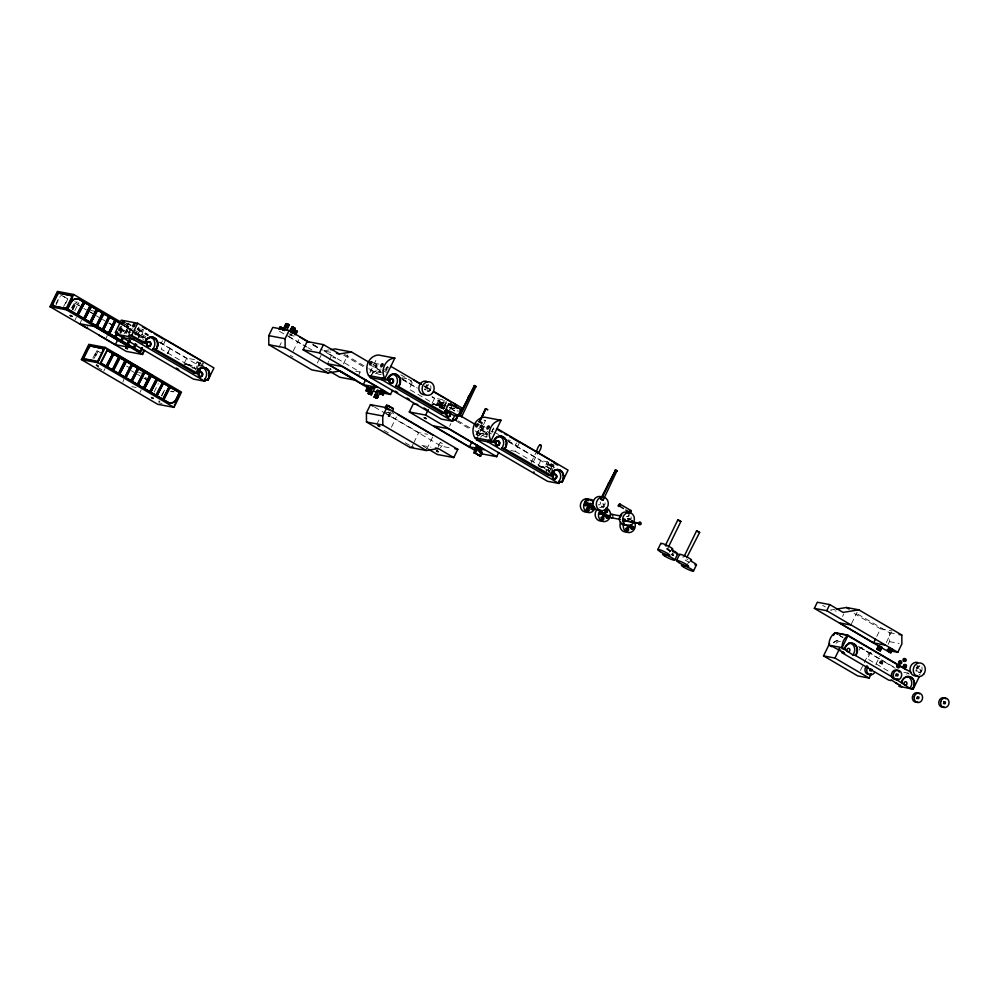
<?xml version="1.0" encoding="UTF-8"?>
<svg xmlns="http://www.w3.org/2000/svg" width="999" height="999" viewBox="0 0 999 999"><rect width="100%" height="100%" fill="white"/><g stroke="black" fill="none" stroke-linecap="round" stroke-linejoin="round"><path stroke-width="0.75" stroke-dasharray="5 3.75" d="M443.768 407.942L444.418 408.466L443.968 407.854M485.089 427.322L482.48 425.799L480.544 429.77L482.167 430.082L484.115 426.098M56.081 303.708L59.815 296.041M55.944 305.082L60.302 296.129M63.599 306.468L67.82 298.888L64.086 306.568M71.566 307.879L74.563 302.834L72.053 307.979M72.615 308.491L75.125 303.359L80.769 306.468M72.477 309.877L75.612 303.459M72.902 309.94L76.973 301.611M74.763 310.839L78.834 302.497M75.075 319.842L76.324 317.27M80.232 322.852L81.481 320.292M92.82 358.117L97.065 350.512L93.307 358.216M93.869 358.741L98.114 351.124L94.356 358.828M106.119 338.024L107.38 335.452M118.319 330.432L120.205 326.573M118.881 330.956L122.015 324.538M119.38 331.044L121.878 325.911M119.917 332.617L123.064 326.173M119.78 334.003L123.551 326.261M120.979 333.179L122.228 330.619L131.044 332.28M103.784 371.141L105.032 368.581M126.448 327.56L128.384 323.589L130.02 323.901L128.072 327.872L126.448 327.56L144.768 338.286M124.038 333.978L127.66 327.647L125.162 332.779M125.724 333.304L128.721 328.259L126.211 333.404M128.696 332.792L131.219 327.622M129.196 332.879L131.081 329.008M138.299 328.134L137.55 329.658L139.186 329.97L139.935 328.446A1.723 0.799 -59.6 0 1 138.112 329.645A1.723 0.799 -59.6 0 1 139.061 327.098M143.169 329.633C141.958 342.108 133.766 334.103 142.283 329.158M138.337 337.4L140.085 334.915L138.836 337.487M123.664 379.483L122.902 382.142M162.4 340.796L161.101 343.456L162.737 343.756L164.673 339.785M139.997 392.345L141.246 389.785M165.659 339.972L161.176 349.138L195.642 369.318M167.12 353.621L170.13 348.551L167.607 353.721M154.183 392.033L158.242 383.691M161.626 395.654L163.536 391.733M161.776 395.954L165.172 389.011M184.191 363.399L186.738 358.154L195.567 359.815M194.018 367.794L195.841 368.718L193.981 367.819L197.253 361.388M194.98 370.292L198.851 362.162M198.539 363.936L199.962 363.199L198.539 363.936L200.037 364.423L198.401 367.782M196.603 369.293L199.063 364.235M198.888 366.171L200.799 362.237M201.298 365.334L202.56 362.749M202.372 365.347L203.546 362.937M279.058 347.177L282.18 340.784M293.144 351.223L298.751 339.722M317.345 363.024L318.594 360.464M319.218 359.178L321.091 355.344M327.472 363.748L328.721 361.188M329.345 359.915L333.092 352.235M328.921 372.19L330.794 368.344M343.419 363.961L347.789 355.007M358.142 376.198L360.152 372.065L323.963 350.874M369.842 372.777L377.172 357.767M376.735 424.45L379.845 418.057M388.012 415.946L389.498 412.899L388.186 412.125L391.133 413.199L389.647 416.258L388.536 416.258L390.172 416.571L391.845 413.124M388.536 416.258L390.771 411.675M412.275 382.605L409.078 389.16L443.544 409.34M391.433 427.222L396.416 416.995M432.08 403.409L434.64 398.176L444.93 400.112M411.9 446.678L413.149 444.118M413.761 442.844L418.756 432.617L427.572 434.278M436.85 403.858L438.486 400.487L439.797 400.736L442.957 402.585L441.308 405.944L436.85 403.858L441.308 405.944M438.149 404.096L439.797 400.736M439.11 406.905L442.395 400.187L444.355 400.549L441.071 407.28L439.11 406.905L443.169 408.516L446.453 401.785L442.395 400.187M440.796 403.958A1.374 0.637 -59.6 0 1 440.084 406.056A1.374 0.637 -59.6 0 1 439.26 405.294A1.374 0.637 -59.6 0 1 440.796 403.958L441.583 404.42A1.374 0.637 -59.6 0 1 440.871 406.518A1.374 0.637 -59.6 0 1 440.047 405.756L441.645 402.335L438.486 400.487M441.208 408.141L444.493 401.411M443.544 408.953L445.529 404.87L432.13 397.028M426.598 449.45L432.829 436.675M450.337 409.253L451.648 406.556M438.499 446.753C438.636 439.685 445.816 443.169 440.359 447.652M449.625 426.148L450.874 423.588M476.036 434.965L480.681 425.462L482.48 425.799M476.773 434.715L483.903 419.992L484.702 420.242L485.452 420.741L478.296 435.414L476.785 434.652L478.296 435.414M485.926 437.637L487.287 434.852M493.581 427.897L491.645 431.868L493.281 432.18M516.483 443.007L515.197 445.654L516.833 445.966L518.768 441.995M510.864 450.512L515.272 451.348L519.742 442.17M531.206 462.45L535.839 452.947M533.416 461.838L536.713 455.057M538.274 465.596L540.834 460.352L550.312 462.674L549.575 464.198L547.939 463.886L548.688 462.362M549.575 464.198L553.521 466.508L552.022 469.567L545.129 466.171L547.365 461.588M545.129 466.171L546.765 466.483L549 461.9L550.312 462.674M549.438 470.829C545.117 469.143 553.334 466.57 549.925 470.929M553.059 464.498C552.772 468.581 548.414 463.336 551.923 463.798M550.399 469.255L551.885 466.196L554.133 466.633L552.634 466.133L553.071 465.222L551.698 464.41M549.075 472.49L551.723 467.057L554.695 467.619M553.608 466.321L554.058 465.397L552.684 464.597M551.698 470.991L554.258 465.746M669.143 552.31L670.629 550.312M671.74 554.82L672.739 552.784M672.464 555.719L673.051 553.284M687.387 564.31L689.372 561.288M842.544 616.47L843.793 613.91M851.485 623.738L857.105 612.237M859.14 650.124L860.426 647.502L866.133 648.576M876.76 636.5L880.494 628.833L891.932 630.993M860.414 670.466L869.08 652.697L874.787 653.771M870.579 652.285L867.382 658.828L889.747 671.927M886.325 642.494L891.308 632.267M875.848 664.422L879.844 656.218M888.111 644.405L889.46 641.62L889.397 632.667L855.806 612.999M143.381 329.895L142.707 329.682M138.436 335.389L140.297 336.288M198.963 362.3L198.252 362.113M442.37 443.531L440.534 442.682M485.452 420.741L483.928 420.042M550.461 465.134L552.31 466.034M548.076 470.029L549.825 470.791M672.052 555.319L673.251 555.631M329.133 349.9L323.102 350.886L333.491 352.847M834.952 609.353L830.656 610.052L836.175 611.101M550.786 469.118L548.963 468.194M906.518 674.15L906.193 674.088M289.71 335.227L294.118 336.051M374.488 363.274L378.933 364.111M90.847 310.502L93.794 311.051M332.842 357.567L335.789 358.117L323.851 351.136M370.13 370.641L383.354 373.139M401.785 377.772L407.667 378.883M381.094 374.637L378.122 374.076L368.718 368.569M355.694 371.228L360.152 372.065M426.423 385.452L427.235 385.602M425.237 386.251L426.873 386.563A1.723 1.498 -79.3 0 1 427.572 389.373A1.723 1.498 -79.3 0 1 425.037 388.773A1.723 1.498 -79.3 0 1 426.873 386.563M331.256 369.293L323.838 367.894L329.158 371.004M132.517 332.567L136.925 333.391L121.828 324.55M428.459 388.511A1.374 1.199 -79.3 0 1 429.008 390.771A1.374 1.199 -79.3 0 1 426.985 390.284A1.374 1.199 -79.3 0 1 428.459 388.511L429.27 388.673A1.374 1.199 -79.3 0 1 429.832 390.921A1.374 1.199 -79.3 0 1 427.797 390.434A1.374 1.199 -79.3 0 1 429.27 388.673M136.351 334.428L139.123 334.952M141.134 335.539L146.329 338.773M426.111 389.91L424.488 389.61A1.723 1.498 -79.3 0 0 426.373 387.837A1.723 1.498 -79.3 0 0 424.463 386.301M427.847 391.196L428.671 391.346M138.174 336.938L145.592 338.336M438.823 401.785A1.374 1.199 -79.3 0 1 439.385 404.033A1.374 1.199 -79.3 0 1 437.35 403.559A1.374 1.199 -79.3 0 1 438.823 401.785L439.473 401.91A1.374 1.199 -79.3 0 1 440.035 404.158A1.374 1.199 -79.3 0 1 438.012 403.683A1.374 1.199 -79.3 0 1 439.473 401.91M440.784 402.16A1.374 1.199 -79.3 0 1 441.346 404.408A1.374 1.199 -79.3 0 1 439.31 403.921A1.374 1.199 -79.3 0 1 440.784 402.16L447.677 403.459M446.041 403.321L444.493 405.032L447.04 406.281M438.211 404.47L438.873 404.595M440.172 404.832L445.691 405.881M436.001 404.757L438.786 405.282M453.721 408.291L455.032 408.541M203.571 365.971L197.64 364.86L169.63 348.464M188.112 364.747L190.884 365.272M384.278 411.913L393.743 413.698M485.164 433.554L487.949 434.078M476.323 432.829L486.613 434.765M507.667 439.897L510.364 440.409M487.287 436.813L484.315 436.263L472.465 429.32M138.636 372.565L141.583 373.127M171.216 391.171L174.126 391.72M170.554 391.358L173.464 391.908M131.781 386.638L136.189 387.462M448.913 447.652L441.483 446.253L386.526 414.073M542.207 466.945L544.979 467.47M422.028 445.467L430.944 447.152M548.126 471.753L551.061 472.302M159.153 402.922L162.05 403.471M602.609 503.846A1.374 1.199 -79.3 0 1 603.171 506.106A1.374 1.199 -79.3 0 1 601.148 505.619A1.374 1.199 -79.3 0 1 602.609 503.846L603.433 504.008A1.374 1.199 -79.3 0 1 603.983 506.256A1.374 1.199 -79.3 0 1 601.96 505.769A1.374 1.199 -79.3 0 1 603.433 504.008M602.01 506.53L602.822 506.68M627.384 516.595L626.735 516.471A1.723 1.498 -79.3 0 0 628.621 514.697M889.397 632.667L894.917 633.703M889.46 641.62L899.112 643.443M917.594 666.645L918.406 666.808M918.044 667.769A1.723 1.498 -79.3 0 0 916.208 669.979A1.723 1.498 -79.3 0 0 918.743 670.579A1.723 1.498 -79.3 0 0 918.044 667.769L916.408 667.457A1.723 1.498 -79.3 0 1 917.432 669.692A1.723 1.498 -79.3 0 1 915.284 670.666M919.617 669.717A1.374 1.199 -79.3 0 1 920.179 671.965A1.374 1.199 -79.3 0 1 918.156 671.49A1.374 1.199 -79.3 0 1 919.617 669.717L920.441 669.867A1.374 1.199 -79.3 0 1 921.003 672.127A1.374 1.199 -79.3 0 1 918.968 671.64A1.374 1.199 -79.3 0 1 920.441 669.867M915.646 670.804L917.282 671.116M919.018 672.402L919.829 672.552M903.845 672.302L909.252 673.326M458.354 411.201L457.255 410.789M451.186 407.13L451.698 407.08M452.535 409.59L451.748 409.528M454.32 410.889L453.209 410.439M670.704 551.336L668.169 549.85L670.466 550.786M668.044 548.663L666.845 548.351L667.956 549.138M668.756 549.525L669.53 549.438M452.01 408.067C448.476 406.618 454.495 410.027 452.622 408.391M671.89 554.02L673.788 555.207L671.79 554.507M453.309 409.927L454.77 410.839M142.47 329.57L141.596 329.033M551.86 464.085L551.223 463.661M854.182 613.423L880.494 628.833M822.652 605.369L825.324 606.93M424.325 385.976L431.031 389.897M424.15 386.201L430.781 390.085M400.836 374.812L411.301 380.944A1.374 0.637 -59.6 0 1 410.601 383.042A1.374 0.637 -59.6 0 1 409.777 382.292A1.374 0.637 -59.6 0 1 411.301 380.944M907.554 673.164L909.14 674.088M494.58 432.23L498.501 434.528M547.939 463.886L551.885 466.196M401.96 378.646L409.815 383.241M507.667 440.596L516.833 445.966M401.498 378.771L417.407 388.087M431.993 396.615L434.64 398.176M507.704 440.959L540.834 460.352M860.426 647.502L880.156 659.053M881.468 659.827L894.629 667.532M840.134 635.751L842.756 637.287M858.553 646.528L869.08 652.697M371.616 361.7L378.509 365.622M402.634 379.757L417.382 388.386M477.809 423.888L484.702 427.809M508.653 441.82L551.723 467.057M839.023 635.289L843.044 637.649M859.128 647.065L883.266 661.201M884.602 661.987L895.329 668.269M384.465 369.63L387.088 371.166M443.681 405.644A1.374 0.637 -59.6 0 1 442.982 407.754A1.374 0.637 -59.6 0 1 442.157 406.993A1.374 0.637 -59.6 0 1 443.681 405.644L446.191 407.105M372.977 364.573L381.031 369.293M382.367 370.08L386.401 372.44M479.57 426.998L491.421 433.941M546.765 466.483L552.022 469.567M375.187 367.382L383.042 371.978M482.167 430.082L487.412 433.141M369.905 364.685L380.844 371.079M478.658 428.371L487.037 433.266M480.544 429.77L487.075 433.603M439.298 406.256L440.084 406.718M441.071 407.28L443.169 408.516M515.272 451.348L549.737 471.528M344.568 354.42L367.382 367.782M457.967 420.829L471.141 428.546M343.619 355.12L367.47 369.081M456.443 421.178L471.016 429.72M313.236 344.593L322.615 350.087M313.249 344.93L318.556 348.027M312.45 344.655L319.106 348.551M290.247 334.041L291.82 334.965L288.611 333.741M287.949 335.939L306.506 346.815M307.829 347.59L311.813 349.912M279.47 331.306L287.512 336.014M288.861 336.8L306.281 347.003M290.372 355.444L293.019 356.993M385.614 413.211L418.756 432.617M374.463 407.005L385.189 413.286M423.314 446.228L427.172 448.489M384.066 430.382L389.36 433.491M405.269 442.794L410.577 445.904M199.962 363.199L197.602 362.212L198.988 363.012M137.862 328.496L148.339 334.628M128.384 323.589L130.994 325.125M137.537 328.958L148.339 335.327M160.115 342.232L162.737 343.756M160.227 342.632L186.738 358.154M126.935 323.276L131.194 325.749M158.754 341.895L170.13 348.551M123.676 321.678L128.933 324.75A1.723 0.799 -59.6 0 1 128.059 327.385A1.723 0.799 -59.6 0 1 127.023 326.436A1.723 0.799 -59.6 0 1 128.933 324.75M137.138 329.433L148.014 335.789M123.564 323.264L128.821 326.348M124.613 324.288L132.642 328.996M133.978 329.77L146.029 336.825M122.502 324.625L131.294 329.77M134.927 331.905L146.816 338.861M124.6 326.049L127.173 327.56M128.222 328.172L130.807 329.682M134.44 331.805L139.598 334.827M74.813 301.611L80.17 304.745M120.33 328.259L129.695 333.753M63.224 296.204L67.82 298.888M90.41 311.988L95.717 315.097M109.241 323.152L111.826 324.663M119.58 329.071L124.238 331.93L118.594 328.821M60.44 294.767L67.333 298.801M75.125 303.359L78.996 305.632M83.916 308.504L86.488 310.015M90.122 312.15L92.707 313.649M96.329 315.784L98.913 317.295M102.547 319.418L105.12 320.929M108.754 323.052L111.326 324.563M126.561 366.084L130.544 368.406M145.392 377.435L149.35 379.757M144.168 378.097L146.741 379.608M97.627 351.036L102.785 354.058M131.256 370.729L133.841 372.24M137.462 374.363L140.047 375.874M143.681 377.997L146.254 379.508M98.064 367.607L101.935 369.867M449.538 409.078A1.374 0.637 -59.6 0 1 449.662 409.715M431.343 405.169A7.567 6.618 -79.3 0 1 440.272 408.067M371.728 374.5A7.567 6.618 -79.3 0 1 380.956 371.865M371.653 374.613A7.218 6.319 -79.3 0 1 380.457 372.103M375.524 373.663A7.218 6.319 -79.3 0 1 380.119 371.616M435.502 405.232A7.218 6.319 -79.3 0 1 442.457 408.691M450.212 407.442A7.218 6.319 -79.3 0 1 452.959 409.353M452.997 407.967A7.218 6.319 -79.3 0 1 454.483 408.703M449.712 407.917A7.218 6.319 -79.3 0 1 451.361 407.704M449.325 407.517A7.567 6.618 -79.3 0 1 451.061 407.292M432.729 404.72A7.218 6.319 -79.3 0 1 439.672 408.166M440.047 405.756A1.374 0.637 -59.6 0 1 441.583 404.42M836.038 643.331A7.218 6.319 -79.3 0 1 840.634 641.283M833.591 642.869A7.218 6.319 -79.3 0 1 839.822 641.096M833.391 642.619A7.567 6.618 -79.3 0 1 839.909 640.759M600.074 501.985A1.723 1.498 -79.3 0 1 598.276 504.795M605.069 502.872A6.881 6.019 -79.3 0 1 604.87 504.657M604.283 506.343A6.881 6.019 -79.3 0 1 603.334 507.817M629.008 519.055A6.881 6.019 -79.3 0 0 627.547 518.469L630.806 519.08A6.881 6.019 -79.3 0 0 627.684 519.28M627.459 519.405A1.723 1.498 -79.3 0 1 629.845 519.605M629.22 514.385A1.723 1.498 -79.3 0 1 627.022 516.446M628.109 519.53A1.723 1.498 -79.3 0 1 630.244 519.393M631.006 516.845A6.706 5.869 -79.3 0 1 631.056 519.443M599.6 507.679A6.881 6.019 -79.3 0 1 602.734 507.48M683.179 557.192A6.706 0.962 26 0 1 682.642 556.893M689.447 562.587A6.706 0.962 26 0 1 685.639 559.065M686.912 559.452A6.706 0.962 26 0 1 687.936 559.827M670.704 551.61A6.706 0.962 26 0 1 665.646 548.189M667.282 548.189A6.706 0.962 26 0 1 668.169 548.476M387.25 366.908A1.723 0.799 -59.6 0 1 387.824 368.456M387.063 369.493A1.723 0.799 -59.6 0 1 385.901 369.28A1.723 0.799 -59.6 0 1 386.963 367.12M387.05 369.255A1.374 0.637 -59.6 0 1 386.151 368.806A1.374 0.637 -59.6 0 1 387.412 367.095A1.374 0.637 -59.6 0 1 387.662 368.431M449.65 407.58A7.567 6.618 -79.3 0 1 451.386 407.355M372.54 372.889A7.567 6.618 -79.3 0 1 380.631 371.803M432.667 404.383A7.567 6.618 -79.3 0 1 439.947 408.004M540.134 468.119A7.218 6.319 -79.3 0 1 548.651 470.879M540.571 466.683A7.218 6.319 -79.3 0 1 544.942 468.856M480.631 437.325A7.218 6.319 -79.3 0 1 486.313 433.803M539.185 466.633A7.567 6.618 -79.3 0 1 546.478 470.254M478.946 435.327A7.218 6.319 -79.3 0 1 486.663 434.29M479.07 435.139A7.567 6.618 -79.3 0 1 487.15 434.053M477.597 436.625A7.567 6.618 -79.3 0 1 486.825 433.991M538.861 466.57A7.567 6.618 -79.3 0 1 546.715 472.015M493.256 431.68A1.723 0.799 -59.6 0 1 492.107 431.468A1.723 0.799 -59.6 0 1 493.156 429.308A1.723 0.799 -59.6 0 1 494.318 429.52M185.09 364.423A7.567 6.618 -79.3 0 1 192.382 368.044M184.765 364.36A7.567 6.618 -79.3 0 1 192.045 367.982M135.065 333.878A7.567 6.618 -79.3 0 1 140.622 337.737M134.74 333.816A7.567 6.618 -79.3 0 1 140.285 337.674M184.827 364.697A7.218 6.319 -79.3 0 1 191.783 368.156M187.6 365.222A7.218 6.319 -79.3 0 1 194.555 368.681M135.839 334.915A7.218 6.319 -79.3 0 1 143.332 340.11M134.715 334.166A7.218 6.319 -79.3 0 1 140.022 337.837M159.59 402.085A2.06 0.949 -59.6 0 1 159.852 401.361L159.066 400.899A2.06 0.949 -59.6 0 0 158.729 402.06M164.123 390.834A2.06 0.949 -59.6 0 1 164.798 390.234M430.694 385.789A6.881 6.019 -79.3 0 1 429.17 392.482M427.784 384.727A1.374 1.199 -79.3 0 1 425.874 385.127M428.708 384.54A1.374 1.199 -79.3 0 1 426.373 384.69M921.865 666.982A6.881 6.019 -79.3 0 1 921.29 672.215M920.341 673.688A6.881 6.019 -79.3 0 1 919.092 674.862M919.068 665.584A1.374 1.199 -79.3 0 1 916.732 665.734M919.879 665.746A1.374 1.199 -79.3 0 1 917.494 665.546M376.024 367.332A1.723 0.799 -59.6 0 0 376.798 364.735A1.723 0.799 -59.6 0 0 374.887 366.546A1.723 0.799 -59.6 0 0 376.024 367.332M375.999 367.108A1.374 0.637 -59.6 0 0 376.623 365.035A1.374 0.637 -59.6 0 0 375.1 366.483A1.374 0.637 -59.6 0 0 375.999 367.108M482.217 429.52A1.723 0.799 -59.6 0 0 482.992 426.923A1.723 0.799 -59.6 0 0 481.093 428.733A1.723 0.799 -59.6 0 0 482.217 429.52"/><path stroke-width="1.5" d="M287.275 327.397L288.524 325.187L286.039 323.589L282.754 330.307M291.071 329.47C296.179 322.914 288.923 332.804 292.657 330.394M292.232 329.408C294.992 332.217 295.155 326.448 291.883 327.01L289.922 331.044M368.843 393.019C373.938 386.476 366.683 396.366 370.417 393.943M370.454 394.168L371.566 393.893L372.14 392.17M374.7 396.453C374.438 394.518 377.572 393.756 376.061 396.116C371.915 397.864 381.481 397.777 376.448 395.167M294.018 333.216C290.609 329.832 298.401 330.557 294.33 333.241M294.093 332.13C297.227 327.959 296.328 336.526 293.107 331.955M366.758 389.885C366.596 387.924 369.692 388.161 369.143 390.085C368.956 392.607 365.072 389.685 367.732 390.072C370.442 394.443 370.254 385.352 367.732 390.072M381.98 391.059C385.164 395.691 376.823 391.808 382.654 391.221C386.75 393.531 378.958 394.955 382.342 391.283M623.064 520.142L632.105 521.828L632.18 521.103L631.48 521.74M631.78 521.765L631.855 521.041M638.623 523.451L636.226 522.602M208.304 378.658A7.567 6.618 -79.3 0 0 205.669 367.882A7.567 6.618 -79.3 0 0 196.441 372.764L155.669 349.525L156.606 348.239A7.218 6.319 -79.3 0 0 154.108 337.949A7.218 6.319 -79.3 0 0 145.292 342.607L145.18 343.244L142.407 342.719L142.52 342.083M119.231 334.665L115.36 332.392L121.329 320.167L137.662 323.251L213.961 367.944L208.004 380.169L207.442 379.832L208.379 378.546A7.218 6.319 -79.3 0 0 205.869 368.269A7.218 6.319 -79.3 0 0 197.053 372.927L196.94 373.564L194.168 373.039L194.281 372.402M370.966 376.298L370.816 376.973L370.641 376.236M446.241 409.428A7.567 6.618 -79.3 0 0 444.33 412.787L398.301 386.451L399.238 385.164A7.218 6.319 -79.3 0 0 396.728 374.887A7.218 6.319 -79.3 0 0 387.912 379.545L387.799 380.182L385.027 379.657L385.139 379.021M446.765 409.74A7.218 6.319 -79.3 0 0 444.955 412.937L444.842 413.574L442.058 413.049L442.17 412.412M480.644 418.156A13.087 11.451 -79.3 0 0 474.712 437.687L477.06 439.061L476.835 438.424M499.375 436.226A7.218 6.319 -79.3 0 1 502.659 446.828L501.773 448.027L504.557 448.551L505.432 447.352A7.218 6.319 -79.3 0 0 502.922 437.075A7.218 6.319 -79.3 0 0 494.105 441.733L494.006 442.37L491.221 441.845L491.333 441.208M534.053 472.564L533.866 471.828M501.773 448.027L548.264 475.237L551.036 475.761L551.148 475.124A7.218 6.319 -79.3 0 1 559.964 470.467A7.218 6.319 -79.3 0 1 562.462 480.756L561.525 482.042L562.1 482.367L568.056 470.142L497.015 428.534M843.094 651.698L842.219 652.884L844.667 653.346L831.767 646.066M892.294 677.022L855.281 655.356L852.834 654.894L842.394 648.076M844.455 649.013L844.555 648.438A7.567 6.618 -79.3 0 1 853.783 643.556A7.567 6.618 -79.3 0 1 856.418 654.333L855.544 655.506M842.282 648.713L844.729 649.175L844.842 648.538A7.218 6.319 -79.3 0 1 853.658 643.88A7.218 6.319 -79.3 0 1 856.155 654.158L855.281 655.356M900.124 685.089L899.25 686.288L901.697 686.75L891.258 679.932M901.485 682.404L901.585 681.842A7.567 6.618 -79.3 0 1 910.826 676.96A7.567 6.618 -79.3 0 1 913.448 687.737L912.587 688.91M901.76 682.567L901.872 681.93A7.218 6.319 -79.3 0 1 910.688 677.272A7.218 6.319 -79.3 0 1 913.198 687.562L912.312 688.748L909.864 688.286L894.929 678.571M285.314 325.462L285.364 326.411L286.151 326.223L286.85 324.113L285.314 325.462L286.9 326.386M291.696 327.972C294.305 328.122 292.645 331.518 291.096 329.195M625.736 510.064L629.52 511.925A1.374 0.637 -59.6 0 0 630.119 512.849A1.374 0.637 -59.6 0 0 631.193 510.951A1.374 0.637 -59.6 0 0 630.044 511.013M917.407 697.589C920.953 694.792 917.569 702.035 917.407 696.852M917.519 697.689L916.582 698.576M282.63 330.082C283.391 326.823 276.81 329.27 281.456 328.259M365.909 390.572L367.545 387.2L368.519 387.387L371.153 388.936L369.518 392.295L365.909 390.572L369.518 392.295M368.544 392.108L370.167 388.748L371.153 388.936M87.388 328.421L49.95 306.693L57.405 291.408L73.739 294.493L120.592 321.94M66.483 308.641A2.06 0.949 -59.6 0 1 66.034 308.716L52.185 305.781A2.06 0.949 -59.6 0 1 52.098 303.771L56.568 294.593A2.06 0.949 -59.6 0 1 58.441 292.944L72.303 295.879L58.441 292.944M52.847 306.206A2.06 0.949 -59.6 0 1 52.885 304.233L57.355 295.055A2.06 0.949 -59.6 0 1 59.228 293.406M71.503 295.417A2.06 0.949 -59.6 0 1 71.591 297.427L67.12 306.606A2.06 0.949 -59.6 0 1 65.247 308.254L52.185 305.781M49.95 306.693L66.284 309.777L73.739 294.493M75.737 313.936L67.445 309.078L70.567 302.66A7.293 6.381 -79.3 0 1 74.013 299.213M67.445 309.078L71.066 302.759A7.293 6.381 -79.3 0 1 78.996 299.151L83.666 301.885L76.911 314.635L83.666 301.885M78.596 313.961L84.715 302.497L120.167 323.251M84.228 302.41L90.41 305.831L84.141 318.669L77.972 315.247L84.715 302.497M83.654 318.569L89.91 305.731M84.703 319.193L91.458 306.443L84.703 319.193L90.347 322.302L96.616 309.465L90.971 306.356M86.901 328.334L87.487 327.11M89.86 322.215L96.129 309.365M91.546 321.541L97.665 310.077L90.909 322.827L96.566 325.936L102.822 313.099L97.178 309.99M96.066 325.849L102.335 313.012M97.128 326.461L103.871 313.711L97.128 326.461L102.772 329.583L109.028 316.733L103.384 313.624M81.406 359.615L88.861 344.33L105.182 347.402L181.493 392.095L174.038 407.38L157.705 404.295L81.406 359.615L97.727 362.687L174.038 407.38M90.684 346.316A2.06 0.949 -59.6 0 0 88.811 347.964L84.328 357.142A2.06 0.949 -59.6 0 0 84.415 359.153L83.629 358.691A2.06 0.949 -59.6 0 1 83.541 356.68L88.012 347.502A2.06 0.949 -59.6 0 1 89.898 345.854L103.746 348.788L89.898 345.854M102.285 329.483L108.541 316.646M103.334 330.095L109.59 317.257L115.247 320.379L108.491 333.117L103.334 330.095L108.966 318.544M108.491 333.117L114.76 320.279M109.54 333.741L115.809 320.891L109.54 333.741L115.197 336.85L117.07 332.992M83.629 358.691L96.691 361.163A2.06 0.949 -59.6 0 0 98.576 359.515L103.047 350.337A2.06 0.949 -59.6 0 0 102.959 348.326M97.727 362.687L105.182 347.402M100.474 362.924L107.218 350.174L112.912 353.496L106.156 366.246L100.474 362.924L163.062 399.375L169.318 386.538L163.149 383.117L157.517 394.667M100.961 363.012L107.218 350.174M114.698 336.763L117.208 331.618M116.384 336.089L117.807 332.854L115.36 332.392M123.277 336.638C123.302 344.468 111.463 337.537 118.119 333.616M123.576 323.239L124.301 321.728M115.372 344.68L130.07 347.452L94.281 326.498L79.583 323.726L115.372 344.68L117.857 339.573M106.156 366.246L112.912 353.496M119.118 357.142L113.474 354.021L119.118 357.142L112.363 369.88L107.205 366.858L112.85 355.307M113.961 354.121L107.205 366.858M120.916 340.397L122.79 336.538M129.495 340.272C129.508 348.102 117.682 341.171 124.338 337.25M112.363 369.88L118.631 357.043M208.004 380.169L205.557 379.707L204.807 381.231L193.369 379.071L117.058 334.39L128.496 336.551L129.246 335.015L131.693 335.477L144.68 342.457A7.567 6.618 -79.3 0 1 150.524 337.013A7.567 6.618 -79.3 0 1 156.955 340.821M125.325 360.776L119.68 357.654L125.325 360.776L118.569 373.526L113.411 370.504L119.056 358.941M120.167 357.754L113.411 370.504M127.123 344.031L128.996 340.172M131.693 335.477L137.662 323.251M135.702 343.906C135.714 351.735 123.888 344.805 130.544 340.884M134.503 338.099L133.754 339.623L122.328 337.475M118.569 373.526L124.838 360.676M119.63 374.138L126.386 361.388L131.543 364.41L125.275 377.247L119.63 374.138L126.386 361.388M133.329 347.664L135.215 343.818M142.432 347.852C142.457 355.831 129.97 348.514 136.751 344.518M124.788 377.16L131.543 364.41M126.461 376.486L132.105 364.935L137.75 368.044L131.481 380.881L125.837 377.772L132.592 365.022M140.072 351.611L141.945 347.764M98.751 335.077L126.261 351.386L142.595 354.47L144.63 350.299M130.994 380.794L137.75 368.044M132.68 380.119L138.312 368.569L143.956 371.678L137.7 384.528L132.043 381.406L138.799 368.668M137.2 384.428L143.956 371.678M150.162 375.324L144.518 372.202L150.162 375.324L143.419 388.062L138.262 385.052L143.893 373.489M145.005 372.302L138.262 385.052M143.419 388.062L149.675 375.224M144.468 388.686L151.224 375.936L156.381 378.958L150.112 391.795L144.468 388.686L151.224 375.936M149.625 391.708L156.381 378.958M150.674 392.32L157.43 379.57L162.587 382.592L156.331 395.429L150.674 392.32L157.43 379.57M155.832 395.342L162.587 382.592M163.636 383.204L156.893 395.954L163.062 399.375M162.575 399.288L169.318 386.538M179.845 392.694L169.892 387.063L179.845 392.694L176.723 399.125A7.293 6.381 -79.3 0 1 168.781 402.722L163.624 399.9L168.007 390.909M163.624 399.9L170.379 387.15M168.294 402.634A7.293 6.381 -79.3 0 0 176.224 399.026L179.358 392.607M174.725 402.422L178.559 394.568A2.06 0.949 -59.6 0 0 178.833 393.843M175.524 402.884L178.721 396.341M199.4 369.23L198.139 371.815L199.45 372.065L200.337 370.229L198.189 368.968M354.795 379.545L340.172 370.979L328.097 372.939L311.763 369.867L268.806 344.717L268.743 335.639L272.777 327.385L289.111 330.469L309.215 342.232M279.92 329.408L281.006 327.173L283.641 328.708L280.032 326.985L278.946 329.22M284.39 330.619L287.662 323.888L289.248 324.812L286.626 330.194M328.097 372.939L285.14 347.789L285.077 338.723L289.111 330.469M290.896 332.704L293.519 327.322L295.105 328.246L292.482 333.629M292.158 330.632L293.469 327.934L295.105 328.246M294.73 329.757L293.094 333.117L292.108 332.942L293.756 329.57L297.365 331.293L295.716 334.665L294.742 334.478M297.365 331.293L296.378 331.119L295.292 333.354L293.731 333.092M370.142 389.048L303.109 349.8L307.13 341.546L323.464 344.63L339.423 353.971L351.498 351.998L368.956 362.225M303.109 349.8L319.443 352.884L323.464 344.63M363.261 384.702L377.959 387.475L342.182 366.521L327.472 363.748L363.261 384.702L365.759 379.583M433.716 391.471L461.863 407.954L455.906 420.179L453.446 419.717L452.709 421.253L441.271 419.093L370.229 377.485L370.966 375.961M366.883 390.746L368.519 387.387M368.156 393.618L371.441 386.9L373.077 387.2L374.65 388.124L371.378 394.855L368.156 393.618L369.792 393.931L373.077 387.2M370.229 377.485L381.655 379.645L382.405 378.122L385.027 379.657M374.013 397.053L377.297 390.322L378.933 390.634L380.507 391.558L377.235 398.289L374.013 397.053L375.649 397.352L378.933 390.634M453.796 457.592L438.361 448.551L426.286 450.524L409.952 447.44L366.483 421.978L366.421 412.899L370.442 404.645L386.775 407.729L457.817 449.338L453.796 457.592L437.462 454.508L428.459 449.238M394.842 358.104L384.852 378.584L368.519 375.499A13.087 11.451 -79.3 0 1 368.256 362.175A13.087 11.451 -79.3 0 1 378.509 355.02L394.842 358.104A13.087 11.451 -79.3 0 0 384.59 365.259A13.087 11.451 -79.3 0 0 384.852 378.584L387.3 379.383A7.567 6.618 -79.3 0 1 394.88 373.976A7.567 6.618 -79.3 0 1 400.262 381.531M375.599 397.977L376.91 395.279M379.62 393.156L381.256 389.797L382.242 389.972L384.877 391.521L383.229 394.88L379.62 393.156L383.229 394.88M380.594 393.344L382.242 389.972M382.255 394.692L383.341 392.457M380.469 392.47L390.497 394.48L392.507 390.359M384.99 408.279L386.476 405.232L388.112 405.532L393.369 408.616L392.407 411.988M426.286 450.524L382.817 425.062L382.754 415.984L386.775 407.729M388.112 405.532L386.613 408.591L389.248 410.139M476.336 451.236L409.303 411.988L413.336 403.733L417.782 404.57M409.303 411.988L425.636 415.072L428.321 409.565M445.579 410.264L448.563 404.145M468.144 397.202L468.731 395.991M459.615 415.459L474.488 385.589L475.974 386.338L461.7 416.62L461.051 416.496L459.228 415.422L468.481 397.265M469.08 396.041L474.662 385.714L460.127 415.522M485.689 408.928L487.824 409.802L485.352 408.616L479.645 421.928L479.008 421.753L481.53 422.714L480.257 422.077M481.368 418.394L483.091 414.935M483.391 414.248L485.751 408.878L479.383 421.84L481.343 422.739M478.621 446.391L477.634 448.426L484.165 449.662L448.376 428.708L433.678 425.936L469.468 446.89L471.953 441.77M562.1 482.367L559.652 481.905L558.903 483.441L547.464 481.281L476.423 439.672L477.172 438.149M475.249 449.65L473.763 452.709L475.387 453.009L476.885 449.962L474.725 449.338L476.96 444.755M474.725 449.338L476.361 449.65L478.034 446.203M473.763 452.709L480.656 456.093L482.142 453.034L478.196 450.724L478.946 449.2L477.634 448.426M476.423 439.672L487.849 441.833L488.598 440.309L491.221 441.845M482.654 417.47A13.087 11.451 -79.3 0 1 484.702 417.207L501.036 420.279L491.046 440.771L474.712 437.687M480.357 453.596L496.69 456.668L498.701 452.547M536.5 451.598C539.722 439.41 544.717 445.954 537.375 453.696M552.235 474.026L553.496 471.428M552.272 471.166L554.433 472.44L553.546 474.263L551.386 473.002M608.329 483.291L608.616 482.692M603.071 500.262L601.248 499.2L615.496 470.005L616.982 470.754L603.071 500.262L602.422 500.137L600.599 499.075L608.666 483.354M608.965 482.742L615.671 470.129L600.986 499.1M657.829 549.55L660.801 543.444M665.284 545.629L677.809 519.955L679.407 520.442L680.906 521.441L668.381 547.115M674.737 560.064L677.709 553.958M676.56 560.526L679.545 554.42M684.028 556.605L696.553 530.919L697.752 531.231L699.65 532.417L686.7 557.692M693.468 571.041L696.453 564.922M814.335 608.366L817.319 602.247L829.732 604.595L843.069 612.399L858.815 609.827L901.81 635.002L901.872 643.955L897.801 652.31L885.389 649.974L814.335 608.366L826.747 610.701L897.801 652.31M826.747 610.701L829.732 604.595M871.178 673.988L869.18 678.084L857.741 675.923L823.538 655.893L829.532 643.593M833.528 635.401L834.864 632.667L846.303 634.827L906.068 669.692M823.538 655.893L834.964 658.054L839.635 648.488M850.861 625.024L839.435 622.864L873.638 642.894L875.511 639.06M876.797 649.075L878.446 645.704L879.42 645.891L882.055 647.439L880.419 650.799L876.797 649.075L880.419 650.799M877.784 649.25L879.42 645.891M879.432 650.611L881.081 647.252L882.055 647.439M887.262 651.048L888.898 647.677L889.872 647.864L888.236 651.223L887.262 651.048L890.871 652.772L892.507 649.412L888.898 647.677M889.884 652.584L891.533 649.225M899.25 686.288L913.148 689.235L919.117 677.01L916.433 675.436M287.213 325.749L285.452 325.137M371.041 392.457L370.654 393.044L369.068 392.12M194.168 373.039L152.959 348.901L153.834 347.714A7.218 6.319 -79.3 0 0 150.562 337.113M205.557 379.707L204.72 379.22L205.594 378.022A7.218 6.319 -79.3 0 0 200.687 367.157M442.058 413.049L395.579 385.839L396.453 384.64A7.218 6.319 -79.3 0 0 393.181 374.051M453.446 419.717L452.609 419.23L453.496 418.044A7.218 6.319 -79.3 0 0 454.22 416.321M457.317 414.985A7.218 6.319 -79.3 0 1 456.268 418.569L455.332 419.855L455.906 420.179M559.652 481.905L558.816 481.418L559.69 480.232A7.218 6.319 -79.3 0 0 556.418 469.63M852.834 654.894L853.708 653.696A7.218 6.319 -79.3 0 0 848.8 642.832M899.525 686.438L900.386 685.264M909.864 688.286L910.751 687.1A7.218 6.319 -79.3 0 0 907.467 676.498M632.18 521.103L631.805 521.803L638.96 523.114M869.692 670.666L869.879 668.905M287.65 325.237L288.424 325.037M476.261 386.688L475.037 386.263M541.346 445.554L539.822 444.855M617.32 471.066L615.222 469.905M680.843 521.478L679.707 521.128M699.587 532.455L698.825 532.255M376.973 397.727L374.712 396.178M631.056 510.589L619.929 504.07A1.374 0.637 -59.6 0 1 619.23 506.181A1.374 0.637 -59.6 0 1 618.406 505.419L623.476 508.528M895.666 675.836L896.34 673.888M943.643 701.573L944.867 702.846L943.443 703.633M330.644 349.662L335.164 348.926L351.498 351.998M409.952 447.44L412.974 446.953M836.388 609.128L846.403 607.492L858.815 609.827M286.039 323.589L287.662 323.888M287.612 324.513L289.248 324.812M291.883 327.01L293.519 327.322M280.032 326.985L281.006 327.173M280.594 327.922L282.18 328.246M294.305 330.507L295.904 330.831M280.282 327.984L281.256 328.172M293.993 330.569L294.98 330.756M295.167 330.856L296.154 331.031M293.706 330.731L294.693 330.906M295.367 331.119L296.341 331.306M281.768 328.858L282.742 329.033M293.456 330.956L294.443 331.144M295.492 331.443L296.466 331.631M293.269 331.256L294.243 331.443M295.529 331.793L296.516 331.98M293.144 331.593L294.131 331.78M295.492 332.155L296.478 332.342M295.379 332.492L296.353 332.679M293.157 332.305L294.131 332.492M295.18 332.779L296.166 332.967M293.281 332.63L294.255 332.804M294.93 333.017L295.916 333.204M293.469 332.892L294.455 333.079M294.643 333.179L295.629 333.354M74.75 298.926A7.293 6.381 -79.3 0 1 78.509 299.051L78.996 299.151M268.743 335.639L285.077 338.723M336.463 353.409L339.423 353.971M268.806 344.717L285.14 347.789M370.542 376.81L368.519 375.499M164.673 339.785L165.659 339.972M395.579 385.839L398.351 386.363M398.301 386.451L399.488 385.339A7.567 6.618 -79.3 0 0 396.865 374.563A7.567 6.618 -79.3 0 0 387.624 379.445L387.799 380.182M356.131 380.319L339.797 377.235L330.482 371.79M374.65 388.124L371.441 386.9M450.786 402.834L451.436 402.959M383.891 391.333L384.877 391.521M367.957 388.449L369.543 388.773M381.668 391.034L383.254 391.358M455.369 404.932L456.668 405.169L453.509 403.321M367.644 388.511L368.619 388.698M368.818 388.786L369.792 388.973M382.53 391.371L383.504 391.558M367.357 388.661L368.331 388.848M369.006 389.061L369.98 389.248M381.069 391.258L382.043 391.433M382.729 391.645L383.703 391.833M367.108 388.898L368.082 389.086M369.131 389.385L370.105 389.56M380.819 391.483L381.793 391.67M382.842 391.97L383.828 392.157M366.92 389.198L367.894 389.373M381.606 391.97L377.297 390.322M152.959 348.901L156.006 349.588L156.868 348.414A7.567 6.618 -79.3 0 0 154.233 337.637A7.567 6.618 -79.3 0 0 145.005 342.52L145.18 343.244M369.18 389.735L370.154 389.922M382.892 392.32L383.866 392.507M366.795 389.535L367.769 389.71M380.507 392.12L381.493 392.307M369.143 390.085L370.117 390.272M382.854 392.682L383.828 392.857M369.018 390.422L369.992 390.609M374.163 391.408L377.123 391.958M366.808 390.234L367.782 390.422M368.831 390.721L369.805 390.909M380.519 392.832L381.493 393.007M382.542 393.306L383.529 393.494M366.92 390.559L367.894 390.746M368.581 390.959L369.555 391.133M380.644 393.144L381.618 393.331M382.292 393.544L383.279 393.731M367.12 390.834L368.094 391.021M368.294 391.108L369.268 391.296M380.831 393.419L381.818 393.606M382.005 393.693L382.979 393.881M367.37 391.034L368.956 391.358M381.081 393.618L382.667 393.956M446.366 411.9L447.34 412.075L445.192 410.814M200.337 370.229L197.852 368.906M452.609 419.23L455.656 419.917L456.531 418.743A7.567 6.618 -79.3 0 0 457.617 414.985M393.369 408.616L386.476 405.232M204.72 379.22L207.767 379.895L208.629 378.721A7.567 6.618 -79.3 0 0 205.994 367.944A7.567 6.618 -79.3 0 0 196.766 372.827L196.94 373.564M85.877 359.428L94.58 361.076M366.421 412.899L382.754 415.984M366.483 421.978L382.817 425.062M469.468 446.89L475.999 448.114M553.571 462.762L555.531 463.136L519.742 442.17M480.507 452.734L482.142 453.034M454.857 448.776L457.817 449.338M435.389 447.989L438.361 448.551M558.816 481.418L561.863 482.105L562.724 480.931A7.567 6.618 -79.3 0 0 560.089 470.154A7.567 6.618 -79.3 0 0 550.861 475.037L551.036 475.761M611.912 514.36L621.053 516.083M611.151 517.707L620.292 519.43M624.837 520.454L627.609 520.979M623.026 520.504L638.923 523.476M899.05 634.49L901.81 635.002M873.638 642.894L885.077 645.054M911.076 672.302L848.064 635.401L835.002 632.941A12.488 10.927 -79.3 0 0 829.033 645.167L842.107 647.639L844.729 649.175M891.145 680.569L888.698 680.107L842.219 652.884M474.225 385.502L474.712 386.101M479.17 421.665L480.007 421.778M674.787 552.11L672.364 550.886M451.935 405.606L452.584 405.731L451.998 405.257M457.642 408.079L456.143 407.392M665.771 545.666L666.483 545.941M454.021 406.543L455.207 407.08M479.632 421.803L481.493 422.652M459.877 415.547L461.7 416.62M674.462 551.997L672.914 551.248M479.982 452.26L480.944 452.559L479.52 452.023M674.737 552.572L675.536 552.959M881.455 662.075C885.176 663.523 878.371 659.989 881.143 661.912M451.71 405.094L450.112 404.545L450.986 405.169M679.308 520.941L677.809 519.955M698.051 531.918L696.553 530.919M846.403 607.492L849.088 609.065M888.236 651.223L890.871 652.772M878.446 645.704L881.081 647.252M390.821 366.346L421.653 384.403M413.549 379.995L420.179 383.866M433.429 391.633L449.338 400.949M496.528 428.971L501.76 432.03M504.37 433.566L506.993 435.089M509.615 436.625L518.768 441.995M554.595 463.361L557.642 465.134M499.825 436.001L502.435 437.537M834.864 632.667L837.499 634.203M458.491 414.647L475.611 424.687M444.842 413.574L444.655 412.849A7.567 6.618 -79.3 0 1 446.565 409.49M494.006 442.37L493.818 441.633A7.567 6.618 -79.3 0 1 503.059 436.75A7.567 6.618 -79.3 0 1 505.681 447.527L504.495 448.638L550.524 474.975A7.567 6.618 -79.3 0 1 559.765 470.092A7.567 6.618 -79.3 0 1 562.4 480.869M912.312 688.748L913.148 689.235M381.655 379.645L452.709 421.253M487.849 441.833L558.903 483.441M286.513 324.051L288.524 325.187M286.301 324.151L287.874 325.075M286.064 324.313L288.549 325.686M291.92 327.747L294.405 329.108M286.888 325.075L288.474 325.999M292.744 328.496L294.318 329.42M285.839 324.55L287.412 325.474M285.627 324.825L288.336 326.311M291.483 328.259L296.378 331.119M286.576 325.699L288.162 326.623M292.432 329.133L294.018 330.057M291.308 328.571L292.882 329.495M286.376 325.986L287.949 326.91M291.171 328.896L292.757 329.82M395.092 391.059L397.714 392.595M406.905 397.977L409.528 399.513M423.963 407.967L426.585 409.503M829.033 645.167L831.668 646.703M300 337.163L307.954 341.82M319.443 352.884L390.497 394.48M425.636 415.072L496.69 456.668M834.964 658.054L869.18 678.084M367.545 387.2L370.167 388.748M369.917 391.121L371.491 392.045M375.774 394.555L377.347 395.479M370.592 391.745L372.165 392.669M475.387 453.009L480.656 456.093M369.68 391.296L371.266 392.22M375.537 394.73L377.123 395.654L375.1 395.242M369.455 391.533L372.09 392.969M375.312 394.955L377.947 396.403M370.379 392.37L371.953 393.294M376.236 395.804L377.809 396.728M369.243 391.808L370.829 392.732M370.204 392.682L371.778 393.606M376.061 396.116L377.634 397.04M374.925 395.554L376.511 396.478M368.943 392.445L371.566 393.893M374.8 395.879L377.422 397.315M375.624 396.628L377.197 397.552M368.856 392.757L370.442 393.681M368.881 393.244L371.378 394.855M374.737 396.678L377.235 398.289M397.664 414.435L433.454 435.389M370.442 404.645L373.127 406.218M166.983 340.746L201.436 360.926M142.432 326.76L146.353 329.058M148.976 330.594L151.586 332.13M154.208 333.654L163.361 339.023M150.961 336.863L154.882 339.161M78.509 299.051L83.179 301.785M115.809 320.891L120.966 323.913M101.136 312.437L105.12 314.76M197.29 370.804L199.45 372.065M71.591 297.427L72.378 297.889M129.246 335.015L142.407 342.719M128.496 336.551L204.807 381.231M56.568 294.593L57.355 295.055M176.236 368.044L178.746 369.518M67.932 309.178L77.41 314.722M78.459 315.334L84.141 318.669M85.19 319.28L90.347 322.302M91.409 322.914L96.566 325.936M97.615 326.561L102.772 329.583M103.821 330.194L108.978 333.216M110.04 333.828L115.197 336.85M116.246 337.462L121.403 340.484M122.452 341.109L127.61 344.118M128.659 344.742L133.816 347.764M134.877 348.376L140.559 351.698M65.247 308.254L66.034 308.716M66.284 309.777L142.595 354.47M52.098 303.771L52.885 304.233M116.084 354.108L151.873 375.062M106.731 350.075L112.412 353.409M125.886 361.301L131.044 364.323M132.105 364.935L137.263 367.957M138.312 368.569L143.469 371.591M150.724 375.849L155.894 378.858M156.943 379.483L162.1 382.505M163.149 383.117L168.831 386.438M178.559 394.568L179.358 395.03A2.06 0.949 -59.6 0 0 179.67 394.081M88.012 347.502L88.811 347.964M98.576 359.515L99.363 359.977M164.111 399.987L168.781 402.722M83.541 356.68L84.328 357.142M871.677 669.243C868.306 668.131 871.528 673.588 871.94 669.717M455.706 407.093L458.029 408.104M625.287 521.041A1.374 1.199 -79.3 0 1 623.388 521.453A1.374 1.199 -79.3 0 1 623.626 519.28A1.374 1.199 -79.3 0 1 625.399 519.992M618.406 505.419A1.374 0.637 -59.6 0 1 619.929 504.07M399.925 383.479A7.567 6.618 -79.3 0 1 399.163 385.277M457.292 414.922A7.567 6.618 -79.3 0 1 456.193 418.681M897.689 683.503A1.723 1.498 -79.3 0 1 895.978 682.816M840.646 650.112A1.723 1.498 -79.3 0 1 838.785 649.013M603.808 497.177A6.881 6.019 -79.3 0 1 606.955 507.979A6.881 6.019 -79.3 0 1 596.828 507.117A6.881 6.019 -79.3 0 1 602.235 497.04M599.063 510.102A6.881 6.019 -79.3 0 1 593.169 501.873A6.881 6.019 -79.3 0 1 601.997 497.152M588.011 502.122A1.723 1.498 -79.3 0 1 585.789 502.16A1.723 1.498 -79.3 0 1 586.051 499.637A1.723 1.498 -79.3 0 1 588.236 500.049M626.073 532.005A6.881 6.019 -79.3 0 1 620.766 522.09M630.831 527.01A1.374 1.199 -79.3 0 1 632.654 526.523A1.374 1.199 -79.3 0 1 632.667 528.621A1.374 1.199 -79.3 0 1 630.831 528.371M630.594 524.85A1.723 1.498 -79.3 0 1 629.308 527.497A1.723 1.498 -79.3 0 1 627.984 525.012M635.127 523.638A6.881 6.019 -79.3 0 1 629.345 532.629A6.881 6.019 -79.3 0 1 623.438 524.388M625.749 528.546A1.374 1.199 -79.3 0 1 627.459 528.434A1.374 1.199 -79.3 0 1 627.472 530.369A1.374 1.199 -79.3 0 1 625.761 530.481M629.12 524.937A1.723 1.498 -79.3 0 1 628.059 527.11M626.623 525.012A1.374 1.199 -79.3 0 1 625.162 524.887M448.726 412.025A2.41 2.11 -79.3 0 1 449.687 412.575M450.025 413.049A2.41 2.11 -79.3 0 1 448.938 416.571A2.41 2.11 -79.3 0 1 446.116 414.91A2.41 2.11 -79.3 0 1 448.176 411.975M449.051 412.088A2.41 2.11 -79.3 0 1 450.012 412.637M450.349 413.111A2.41 2.11 -79.3 0 1 449.263 416.633A2.41 2.11 -79.3 0 1 446.441 414.972A2.41 2.11 -79.3 0 1 448.501 412.038M612.837 516.808A1.723 1.498 -79.3 0 1 610.564 517.407A1.723 1.498 -79.3 0 1 610.551 514.785A1.723 1.498 -79.3 0 1 612.824 515.097M623.788 524.063A1.723 1.498 -79.3 0 1 622.639 523.976M620.391 517.17A1.723 1.498 -79.3 0 1 620.766 515.484M621.44 514.997A1.723 1.498 -79.3 0 1 621.828 514.922M624.05 524.275A1.723 1.498 -79.3 0 1 623.289 524.088M633.166 523.089A6.706 5.869 -79.3 0 1 623.239 522.527A6.706 5.869 -79.3 0 1 628.371 512.574A6.706 5.869 -79.3 0 1 633.903 521.64M626.823 524.962A6.706 5.869 -79.3 0 1 619.43 517.794A6.706 5.869 -79.3 0 1 628.646 512.986M601.261 521.016A6.881 6.019 -79.3 0 1 595.641 517.157A6.881 6.019 -79.3 0 1 596.903 509.627M605.993 508.104A6.881 6.019 -79.3 0 1 609.977 517.345A6.881 6.019 -79.3 0 1 601.048 520.629A6.881 6.019 -79.3 0 1 600.162 510.239M604.907 509.677A1.374 1.199 -79.3 0 1 606.73 510.751A1.374 1.199 -79.3 0 1 604.932 512.05M600.936 517.557A1.374 1.199 -79.3 0 1 602.647 517.445A1.374 1.199 -79.3 0 1 602.659 519.38A1.374 1.199 -79.3 0 1 600.948 519.492M606.743 515.334A1.374 1.199 -79.3 0 1 608.229 516.208A1.374 1.199 -79.3 0 1 607.392 517.944A1.374 1.199 -79.3 0 1 605.894 517.07M599.762 511.575A1.374 1.199 -79.3 0 1 601.585 512.649A1.374 1.199 -79.3 0 1 599.775 513.948M603.596 512.962A1.723 1.498 -79.3 0 1 602.859 516.196M590.946 500.574A1.723 1.498 -79.3 0 1 592.407 500.924M592.669 502.972A1.723 1.498 -79.3 0 1 590.047 503.134M584.939 502.11A1.723 1.498 -79.3 0 1 585.963 504.345A1.723 1.498 -79.3 0 1 583.816 505.319M586.738 508.004A1.723 1.498 -79.3 0 1 587.3 510.302A1.723 1.498 -79.3 0 1 585.239 511.063M586.937 511.988A6.706 5.869 -79.3 0 1 580.531 503.933A6.706 5.869 -79.3 0 1 589.847 499.95M594.193 507.08A1.723 1.498 -79.3 0 1 593.031 509.702A1.723 1.498 -79.3 0 1 591.458 507.517A1.723 1.498 -79.3 0 1 593.943 506.73M587.1 500.062A6.706 5.869 -79.3 0 1 593.556 500.974M594.992 508.116A6.706 5.869 -79.3 0 1 585.976 511.563A6.706 5.869 -79.3 0 1 585.851 500.961M590.846 506.081A1.723 1.498 -79.3 0 1 592.769 507.604A1.723 1.498 -79.3 0 1 590.871 509.378M587.837 504.008A1.723 1.498 -79.3 0 1 589.36 505.619A1.723 1.498 -79.3 0 1 587.862 507.417M586.538 504.945A1.723 1.498 -79.3 0 1 586.775 504.57M679.857 554.982A6.706 0.962 26 0 1 686.113 556.53A6.706 0.962 26 0 1 690.858 560.377M690.521 560.963A6.706 0.962 26 0 1 695.853 565.047M695.229 564.922A6.706 0.962 26 0 1 694.842 564.822M661.026 543.906A6.706 0.962 26 0 1 667.807 545.779A6.706 0.962 26 0 1 671.803 549.35M671.778 549.987A6.706 0.962 26 0 1 676.985 553.021A6.706 0.962 26 0 1 676.822 554.02M505.769 439.935A7.567 6.618 -79.3 0 0 499.35 436.126A7.567 6.618 -79.3 0 0 493.494 441.57L491.046 440.771A13.087 11.451 -79.3 0 1 490.784 427.447A13.087 11.451 -79.3 0 1 501.036 420.279M506.331 441.758A7.567 6.618 -79.3 0 1 505.357 447.465M157.517 342.645A7.567 6.618 -79.3 0 1 156.543 348.351M142.857 352.185A2.06 0.949 -59.6 0 1 142.333 352.672M67.782 307.305A2.06 0.949 -59.6 0 1 67.158 308.142M174.887 404.195A2.06 0.949 -59.6 0 1 174.301 405.094M449.288 405.057A6.881 0.987 26 0 1 454.945 406.118A6.881 0.987 26 0 1 460.015 410.214M877.809 647.702A1.374 1.199 -79.3 0 1 879.707 647.29A1.374 1.199 -79.3 0 1 879.482 649.462A1.374 1.199 -79.3 0 1 877.696 648.738M424.912 394.767A6.881 6.019 -79.3 0 1 419.006 386.538A6.881 6.019 -79.3 0 1 427.847 381.818M905.069 660.789A1.374 1.199 -79.3 0 1 903.171 660.626A1.374 1.199 -79.3 0 1 903.895 658.578A1.374 1.199 -79.3 0 1 905.419 659.802M900.948 662.924A1.374 1.199 -79.3 0 1 899.038 663.324A1.374 1.199 -79.3 0 1 899.275 661.163A1.374 1.199 -79.3 0 1 901.061 661.875M916.083 675.973A6.881 6.019 -79.3 0 1 910.027 668.618A6.881 6.019 -79.3 0 1 917.544 662.424M898.988 666.808A1.374 1.199 -79.3 0 1 897.09 667.22A1.374 1.199 -79.3 0 1 897.314 665.047A1.374 1.199 -79.3 0 1 899.1 665.759M919.53 693.893A4.808 4.208 -79.3 0 0 912.462 696.49L912.324 697.739A4.808 4.208 -79.3 0 0 917.694 702.022M874.674 672.227A4.808 4.208 -79.3 0 1 874.013 673.264L873.138 674.075A4.808 4.208 -79.3 0 1 866.757 670.341L866.895 669.093A4.808 4.208 -79.3 0 1 867.969 666.882M871.34 673.738A4.808 4.208 -79.3 0 1 864.959 670.004L865.097 668.756A4.808 4.208 -79.3 0 1 867.045 665.721M945.991 698.888A4.808 4.208 -79.3 0 0 938.923 701.485L938.785 702.734A4.808 4.208 -79.3 0 0 944.142 707.017M899.3 672.102A4.808 4.208 -79.3 0 0 891.558 673.751L891.42 674.999A4.808 4.208 -79.3 0 0 897.801 678.733M896.64 674.65C896.877 678.92 900.049 672.302 896.59 674.575M943.868 702.584C945.129 706.68 946.715 699.425 943.868 702.584M893.356 674.088L893.218 675.336A4.808 4.208 -79.3 0 0 899.6 679.07L900.474 678.259A4.808 4.208 -79.3 0 0 899.537 670.791A4.808 4.208 -79.3 0 0 893.356 674.088M914.26 696.827L914.122 698.076A4.808 4.208 -79.3 0 0 920.504 701.81L921.378 700.998A4.808 4.208 -79.3 0 0 920.441 693.531A4.808 4.208 -79.3 0 0 914.26 696.827M940.721 701.822L940.583 703.071A4.808 4.208 -79.3 0 0 946.965 706.805L947.839 705.993A4.808 4.208 -79.3 0 0 946.902 698.526A4.808 4.208 -79.3 0 0 940.721 701.822M382.742 364.91L382.729 364.985A1.723 0.812 -65.4 0 1 381.156 366.845A1.723 0.812 -65.4 0 1 381.156 364.685L381.431 364.335A1.711 0.762 -54 0 1 382.58 363.736A1.711 0.762 -54 0 1 382.854 364.61L382.742 364.91M488.948 427.097L488.936 427.16A1.723 0.812 -65.4 0 1 487.35 429.033A1.723 0.812 -65.4 0 1 487.35 426.873L487.637 426.523A1.711 0.762 -54 0 1 488.773 425.924A1.711 0.762 -54 0 1 489.048 426.798L488.948 427.097M371.64 362.812L371.528 363.199A1.723 0.812 -65.4 0 1 369.992 364.735A1.723 0.812 -65.4 0 1 370.005 362.674L370.254 362.312A1.723 0.762 -54 0 1 371.528 361.663A1.723 0.762 -54 0 1 371.653 362.787L371.653 362.787M477.834 425L477.722 425.387A1.723 0.812 -65.4 0 1 476.186 426.923A1.723 0.812 -65.4 0 1 476.198 424.862L476.461 424.5A1.723 0.762 -54 0 1 477.722 423.851A1.723 0.762 -54 0 1 477.847 424.975L477.847 424.975M848.064 635.401L842.107 647.639A12.488 10.927 -79.3 0 1 848.064 635.401M122.153 322.565L121.94 322.964A1.723 0.799 -59.6 0 0 121.828 324.55L122.003 324.638A1.723 0.799 -59.6 0 0 123.489 323.401A1.723 0.799 -59.6 0 0 123.614 321.628A1.723 0.799 -59.6 0 0 122.153 322.565M70.23 315.484L72.053 316.396L70.23 315.484M96.441 365.222L98.264 366.146L96.541 365.234M125.774 347.914L127.597 348.826L125.874 347.914M151.511 397.565L153.322 398.489L151.611 397.577M387.712 405.681L389.535 406.593L387.712 405.681M378.022 425.549L379.845 426.473L378.122 425.562M424.325 417.682L426.148 418.606L424.325 417.682M436.526 450.861L438.349 451.785L436.625 450.874M479.87 450.112L481.693 451.036L479.87 450.112M477.634 454.695L479.445 455.619L477.634 454.695M879.719 662.474L882.142 663.698L879.719 662.474M640.696 524.288A1.374 1.199 -79.3 0 0 640.134 522.027A1.374 1.199 -79.3 0 0 638.673 523.801A1.374 1.199 -79.3 0 0 640.696 524.288M906.53 684.565A1.723 1.498 -79.3 0 0 905.831 681.743A1.723 1.498 -79.3 0 0 903.995 683.953A1.723 1.498 -79.3 0 0 906.53 684.565M849.487 651.161A1.723 1.498 -79.3 0 0 848.788 648.351A1.723 1.498 -79.3 0 0 846.952 650.561A1.723 1.498 -79.3 0 0 849.487 651.161M633.553 528.696A1.374 1.199 -79.3 0 0 633.004 526.436A1.374 1.199 -79.3 0 0 631.53 528.209A1.374 1.199 -79.3 0 0 633.553 528.696M628.296 530.519A1.374 1.199 -79.3 0 0 627.734 528.271A1.374 1.199 -79.3 0 0 626.261 530.032A1.374 1.199 -79.3 0 0 628.296 530.519M449.812 415.796A2.06 1.811 -79.3 0 0 448.976 412.412A2.06 1.811 -79.3 0 0 446.778 415.072A2.06 1.811 -79.3 0 0 449.812 415.796M392.782 382.392A2.06 1.811 -79.3 0 0 391.945 379.021A2.06 1.811 -79.3 0 0 389.735 381.668A2.06 1.811 -79.3 0 0 392.782 382.392M392.669 382.567A2.41 2.11 -79.3 0 0 391.695 378.621A2.41 2.11 -79.3 0 0 389.123 381.718A2.41 2.11 -79.3 0 0 392.669 382.567M392.994 382.629A2.41 2.11 -79.3 0 0 392.02 378.683A2.41 2.11 -79.3 0 0 389.448 381.78A2.41 2.11 -79.3 0 0 392.994 382.629M605.556 515.946A1.723 1.498 -79.3 0 0 604.857 513.124A1.723 1.498 -79.3 0 0 603.021 515.334A1.723 1.498 -79.3 0 0 605.556 515.946M603.483 519.53A1.374 1.199 -79.3 0 0 602.921 517.282A1.374 1.199 -79.3 0 0 601.448 519.055A1.374 1.199 -79.3 0 0 603.483 519.53M607.205 511.888A1.374 1.199 -79.3 0 0 606.643 509.64A1.374 1.199 -79.3 0 0 605.182 511.413A1.374 1.199 -79.3 0 0 607.205 511.888M608.741 517.707A1.374 1.199 -79.3 0 0 608.191 515.459A1.374 1.199 -79.3 0 0 606.718 517.22A1.374 1.199 -79.3 0 0 608.741 517.707M602.047 513.786A1.374 1.199 -79.3 0 0 601.498 511.538A1.374 1.199 -79.3 0 0 600.024 513.299A1.374 1.199 -79.3 0 0 602.047 513.786M587.275 505.232A1.723 1.498 -79.3 0 0 586.575 502.422A1.723 1.498 -79.3 0 0 584.74 504.632A1.723 1.498 -79.3 0 0 587.275 505.232M588.698 510.976A1.723 1.498 -79.3 0 0 587.999 508.166A1.723 1.498 -79.3 0 0 586.163 510.377A1.723 1.498 -79.3 0 0 588.698 510.976M590.559 507.155A1.723 1.498 -79.3 0 0 589.86 504.345A1.723 1.498 -79.3 0 0 588.024 506.555A1.723 1.498 -79.3 0 0 590.559 507.155M678.995 562.612A6.706 0.962 26 0 0 688.598 566.433A6.706 0.962 26 0 0 680.182 561.338A6.706 0.962 26 0 0 678.995 562.612M683.853 567.257A6.706 0.962 26 0 0 693.443 571.078A6.706 0.962 26 0 0 685.039 565.983A6.706 0.962 26 0 0 683.853 567.257M665.109 556.293A6.706 0.962 26 0 0 674.712 560.102A6.706 0.962 26 0 0 666.296 555.007A6.706 0.962 26 0 0 665.109 556.293M660.252 551.648A6.706 0.962 26 0 0 669.854 555.456A6.706 0.962 26 0 0 661.438 550.362A6.706 0.962 26 0 0 660.252 551.648M555.906 478.146A2.41 2.11 -79.3 0 0 554.92 474.213A2.41 2.11 -79.3 0 0 552.36 477.31A2.41 2.11 -79.3 0 0 555.906 478.146M498.863 444.755A2.41 2.11 -79.3 0 0 497.889 440.809A2.41 2.11 -79.3 0 0 495.317 443.906A2.41 2.11 -79.3 0 0 498.863 444.755M498.976 444.58A2.06 1.811 -79.3 0 0 498.139 441.208A2.06 1.811 -79.3 0 0 495.941 443.856A2.06 1.811 -79.3 0 0 498.976 444.58M556.018 477.984A2.06 1.811 -79.3 0 0 555.182 474.6A2.06 1.811 -79.3 0 0 552.971 477.26A2.06 1.811 -79.3 0 0 556.018 477.984M556.231 478.209A2.41 2.11 -79.3 0 0 555.257 474.263A2.41 2.11 -79.3 0 0 552.684 477.36A2.41 2.11 -79.3 0 0 556.231 478.209M499.2 444.817A2.41 2.11 -79.3 0 0 498.214 440.871A2.41 2.11 -79.3 0 0 495.641 443.968A2.41 2.11 -79.3 0 0 499.2 444.817M150.05 345.629A2.41 2.11 -79.3 0 0 149.076 341.695A2.41 2.11 -79.3 0 0 146.503 344.792A2.41 2.11 -79.3 0 0 150.05 345.629M201.81 375.949A2.41 2.11 -79.3 0 0 200.836 372.003A2.41 2.11 -79.3 0 0 198.264 375.1A2.41 2.11 -79.3 0 0 201.81 375.949M150.162 345.467A2.06 1.811 -79.3 0 0 149.326 342.083A2.06 1.811 -79.3 0 0 147.115 344.742A2.06 1.811 -79.3 0 0 150.162 345.467M201.923 375.774A2.06 1.811 -79.3 0 0 201.086 372.402A2.06 1.811 -79.3 0 0 198.876 375.05A2.06 1.811 -79.3 0 0 201.923 375.774M202.135 376.011A2.41 2.11 -79.3 0 0 201.161 372.065A2.41 2.11 -79.3 0 0 198.589 375.162A2.41 2.11 -79.3 0 0 202.135 376.011M150.374 345.691A2.41 2.11 -79.3 0 0 149.4 341.758A2.41 2.11 -79.3 0 0 146.828 344.855A2.41 2.11 -79.3 0 0 150.374 345.691M133.903 326.398A1.723 0.799 -59.6 0 0 134.778 323.763A1.723 0.799 -59.6 0 0 132.867 325.449A1.723 0.799 -59.6 0 0 133.903 326.398M447.252 411.85A6.881 0.987 26 0 0 457.704 416.383A6.881 0.987 26 0 0 450.362 411.501A6.881 0.987 26 0 0 447.252 411.85M880.706 649.412A1.374 1.199 -79.3 0 0 880.144 647.152A1.374 1.199 -79.3 0 0 878.683 648.925A1.374 1.199 -79.3 0 0 880.706 649.412M891.158 651.385A1.374 1.199 -79.3 0 0 890.596 649.125A1.374 1.199 -79.3 0 0 889.135 650.898A1.374 1.199 -79.3 0 0 891.158 651.385M890.184 651.198A1.374 1.199 -79.3 0 0 889.622 648.95A1.374 1.199 -79.3 0 0 888.148 650.711A1.374 1.199 -79.3 0 0 890.184 651.198M432.442 393.107A6.881 6.019 -79.3 0 0 429.645 381.843A6.881 6.019 -79.3 0 0 422.302 390.684A6.881 6.019 -79.3 0 0 432.442 393.107M905.731 660.913A1.374 1.199 -79.3 0 0 905.169 658.666A1.374 1.199 -79.3 0 0 903.695 660.426A1.374 1.199 -79.3 0 0 905.731 660.913M901.41 663.336A1.374 1.199 -79.3 0 0 900.848 661.088A1.374 1.199 -79.3 0 0 899.375 662.861A1.374 1.199 -79.3 0 0 901.41 663.336M923.613 674.313A6.881 6.019 -79.3 0 0 920.816 663.049A6.881 6.019 -79.3 0 0 913.461 671.89A6.881 6.019 -79.3 0 0 923.613 674.313M899.45 667.232A1.374 1.199 -79.3 0 0 898.888 664.972A1.374 1.199 -79.3 0 0 897.414 666.745A1.374 1.199 -79.3 0 0 899.45 667.232M906.143 666.882A1.374 1.199 -79.3 0 0 905.594 664.622A1.374 1.199 -79.3 0 0 904.12 666.395A1.374 1.199 -79.3 0 0 906.143 666.882M905.494 666.758A1.374 1.199 -79.3 0 0 904.932 664.497A1.374 1.199 -79.3 0 0 903.471 666.271A1.374 1.199 -79.3 0 0 905.494 666.758"/></g></svg>
